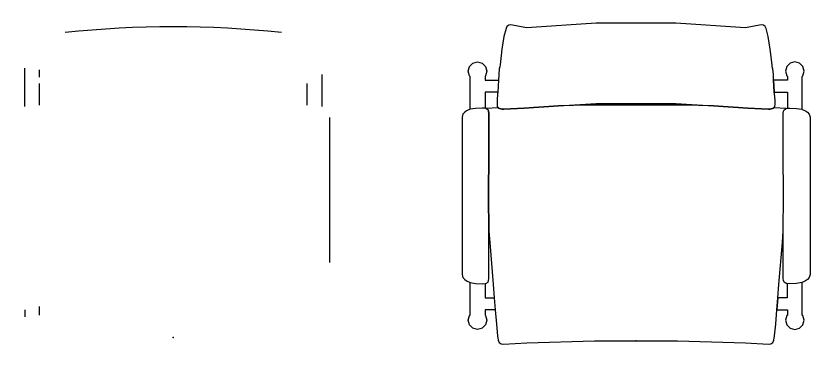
# Model space of a CAD drawing. Header units: millimetres. Extents: x 52750 to 60546, y 22244 to 27516.
# Drawn here: x 52810 to 54491, y 22453 to 23181 of the extents above; entities that cross this region are included whole.
import ezdxf

# ---------------------------------------------------------------- set-up
doc = ezdxf.new("R2010")
doc.units = ezdxf.units.MM

# ---------------------------------------------------------------- blocks, each defined once
blk = doc.blocks.new('Clinicians and patient chairs 21_dwgmodels.com')
at = {"color": 0}
for p, q in [((314.2, -121.7), (314.2, -189.1)), ((282.7, -140.7), (282.7, -186.7)), ((-314.2, -619.3), (-314.2, -634.4))]:
    blk.add_line(p, q, dxfattribs=at)
for points in [[(-199.6, -9.8, 0, 0, 0), (-72.7, 0, 4.75, 4.75, 0)], [(-72.7, 0, 0, 0, 0), (72.7, 0, 4.75, 4.75, 0)], [(199.6, -9.8, 0, 0, 0), (72.7, 0, 4.75, 4.75, 0)], [(-241.9, -33.9, 0, 0, 0), (-238.1, -17.3, 4.75, 4.75, 0)], [(-236.2, -12.4, 0, 0, 0), (-238.1, -17.3, 4.75, 4.75, 0)], [(-232.5, -9.3, 0, 0, 0), (-236.2, -12.4, 4.75, 4.75, 0)], [(-232.5, -9.3, 0, 0, 0), (-228.1, -8.8, 4.75, 4.75, 0)], [(-228.1, -8.8, 0, 0, 0), (-199.6, -9.8, 4.75, 4.75, 0)], [(228.1, -8.8, 0, 0, 0), (199.6, -9.8, 4.75, 4.75, 0)], [(232.5, -9.3, 0, 0, 0), (228.1, -8.8, 4.75, 4.75, 0)], [(232.5, -9.3, 0, 0, 0), (236.2, -12.4, 4.75, 4.75, 0)], [(236.2, -12.4, 0, 0, 0), (238.1, -17.3, 4.75, 4.75, 0)], [(241.9, -33.9, 0, 0, 0), (238.1, -17.3, 4.75, 4.75, 0)], [(-241.9, -33.9, 0, 0, 0), (-241.9, -33.9, 4.75, 4.75, 0)], [(-241.4, -39, 0, 0, 0), (-242, -34, 4.75, 4.75, 0)], [(-237.7, -22.6, 0, 0, 0), (-235.9, -26.4, 4.75, 4.75, 0)], [(-235.9, -26.4, 0, 0, 0), (-233.2, -30.7, 4.75, 4.75, 0)], [(-233.2, -30.7, 0, 0, 0), (-229, -32.8, 4.75, 4.75, 0)], [(-229, -32.8, 0, 0, 0), (-228.8, -32.9, 4.75, 4.75, 0)], [(-72.6, -33.2, 0, 0, 0), (-199.6, -42.9, 4.75, 4.75, 0)], [(-72.6, -33.2, 0, 0, 0), (72.6, -33.2, 4.75, 4.75, 0)], [(199.6, -42.9, 0, 0, 0), (72.6, -33.2, 4.75, 4.75, 0)], [(229, -32.8, 0, 0, 0), (228.8, -32.9, 4.75, 4.75, 0)], [(233.2, -30.7, 0, 0, 0), (229, -32.8, 4.75, 4.75, 0)], [(235.9, -26.4, 0, 0, 0), (233.2, -30.7, 4.75, 4.75, 0)], [(237.7, -22.6, 0, 0, 0), (235.9, -26.4, 4.75, 4.75, 0)], [(242, -34, 0, 0, 0), (241.4, -39, 4.75, 4.75, 0)], [(241.9, -33.9, 0, 0, 0), (241.9, -33.9, 4.75, 4.75, 0)], [(-244.4, -61.3, 0, 0, 0), (-241.3, -39.3, 4.75, 4.75, 0)], [(-241.4, -39, 0, 0, 0), (-238.7, -43.2, 4.75, 4.75, 0)], [(-238.7, -43.2, 0, 0, 0), (-234.5, -46.5, 4.75, 4.75, 0)], [(-234.5, -46.5, 0, 0, 0), (-230.4, -46.2, 4.75, 4.75, 0)], [(-230.4, -46.2, 0, 0, 0), (-199.6, -42.9, 4.75, 4.75, 0)], [(-206.4, -61.1, 0, 0, 0), (-206, -43.6, 4.75, 4.75, 0)], [(230.4, -46.2, 0, 0, 0), (199.6, -42.9, 4.75, 4.75, 0)], [(206.4, -61.1, 0, 0, 0), (206, -43.6, 4.75, 4.75, 0)], [(234.5, -46.5, 0, 0, 0), (230.4, -46.2, 4.75, 4.75, 0)], [(238.7, -43.2, 0, 0, 0), (234.5, -46.5, 4.75, 4.75, 0)], [(241.4, -39, 0, 0, 0), (238.7, -43.2, 4.75, 4.75, 0)], [(244.4, -61.3, 0, 0, 0), (241.3, -39.3, 4.75, 4.75, 0)], [(244.3, -61.1, 0, 0, 0), (241.3, -39.3, 4.75, 4.75, 0)], [(-247.5, -94.4, 0, 0, 0), (-244.4, -61.3, 4.75, 4.75, 0)], [(-244.3, -61.1, 0, 0, 0), (-244.3, -61.1, 4.75, 4.75, 0)], [(-208, -94.5, 0, 0, 0), (-206.4, -61.1, 4.75, 4.75, 0)], [(206.4, -61.1, 0, 0, 0), (208, -94.5, 4.75, 4.75, 0)], [(244.3, -61.1, 0, 0, 0), (244.3, -61.1, 4.75, 4.75, 0)], [(247.5, -94.4, 0, 0, 0), (244.4, -61.3, 4.75, 4.75, 0)], [(-317.9, -107.8, 0, 0, 0), (-315.3, -98, 4.75, 4.75, 0)], [(-315.3, -98, 0, 0, 0), (-308.1, -90.8, 4.75, 4.75, 0)], [(-314.2, -107.9, 0, 0, 0), (-312.1, -100, 4.75, 4.75, 0)], [(-312.1, -100, 0, 0, 0), (-306.3, -94.2, 4.75, 4.75, 0)], [(-308.1, -90.8, 0, 0, 0), (-298.3, -88.2, 4.75, 4.75, 0)], [(-306.3, -94.2, 0, 0, 0), (-298.4, -92.1, 4.75, 4.75, 0)], [(-298.4, -92.1, 0, 0, 0), (-290.6, -94.2, 4.75, 4.75, 0)], [(-298.3, -88.2, 0, 0, 0), (-288.5, -90.8, 4.75, 4.75, 0)], [(-290.6, -94.2, 0, 0, 0), (-284.8, -100, 4.75, 4.75, 0)], [(-288.5, -90.8, 0, 0, 0), (-281.4, -98, 4.75, 4.75, 0)], [(-284.8, -100, 0, 0, 0), (-282.7, -107.9, 4.75, 4.75, 0)], [(-278.7, -107.8, 0, 0, 0), (-281.4, -98, 4.75, 4.75, 0)], [(-250.1, -137, 0, 0, 0), (-247.5, -94.4, 4.75, 4.75, 0)], [(-248.6, -102.6, 0, 0, 0), (-249.5, -114.7, 4.75, 4.75, 0)], [(-247.8, -100.5, 0, 0, 0), (-248.6, -102.6, 4.75, 4.75, 0)], [(-208.6, -137.2, 0, 0, 0), (-208, -94.5, 4.75, 4.75, 0)], [(208, -94.5, 0, 0, 0), (208.6, -137.2, 4.75, 4.75, 0)], [(250.1, -137, 0, 0, 0), (247.5, -94.4, 4.75, 4.75, 0)], [(247.8, -100.5, 0, 0, 0), (248.6, -102.6, 4.75, 4.75, 0)], [(248.6, -102.6, 0, 0, 0), (249.5, -114.7, 4.75, 4.75, 0)], [(278.7, -107.8, 0, 0, 0), (281.4, -98, 4.75, 4.75, 0)], [(281.4, -98, 0, 0, 0), (288.5, -90.8, 4.75, 4.75, 0)], [(284.8, -100, 0, 0, 0), (282.7, -107.9, 4.75, 4.75, 0)], [(290.6, -94.2, 0, 0, 0), (284.8, -100, 4.75, 4.75, 0)], [(288.5, -90.8, 0, 0, 0), (298.3, -88.2, 4.75, 4.75, 0)], [(298.4, -92.1, 0, 0, 0), (290.6, -94.2, 4.75, 4.75, 0)], [(298.3, -88.2, 0, 0, 0), (308.1, -90.8, 4.75, 4.75, 0)], [(306.3, -94.2, 0, 0, 0), (298.4, -92.1, 4.75, 4.75, 0)], [(312.1, -100, 0, 0, 0), (306.3, -94.2, 4.75, 4.75, 0)], [(308.1, -90.8, 0, 0, 0), (315.3, -98, 4.75, 4.75, 0)], [(314.2, -107.9, 0, 0, 0), (312.1, -100, 4.75, 4.75, 0)], [(317.9, -107.8, 0, 0, 0), (315.3, -98, 4.75, 4.75, 0)], [(-315.3, -117.6, 0, 0, 0), (-317.9, -107.8, 4.75, 4.75, 0)], [(-314.2, -118.7, 0, 0, 0), (-315.3, -117.6, 4.75, 4.75, 0)], [(-282.7, -107.9, 0, 0, 0), (-282.7, -111.6, 4.75, 4.75, 0)], [(-281.4, -117.6, 0, 0, 0), (-282.7, -118.9, 4.75, 4.75, 0)], [(-281.4, -117.6, 0, 0, 0), (-278.7, -107.8, 4.75, 4.75, 0)], [(-249.5, -114.7, 0, 0, 0), (-250.2, -135.3, 4.75, 4.75, 0)], [(249.5, -114.7, 0, 0, 0), (250.2, -135.3, 4.75, 4.75, 0)], [(281.4, -117.6, 0, 0, 0), (278.7, -107.8, 4.75, 4.75, 0)], [(282.7, -118.9, 0, 0, 0), (281.4, -117.6, 4.75, 4.75, 0)], [(282.7, -111.6, 0, 0, 0), (282.7, -107.9, 4.75, 4.75, 0)], [(282.7, -111.6, 0, 0, 0), (282.7, -121.7, 4.75, 4.75, 0)], [(314.2, -111.6, 0, 0, 0), (314.2, -107.9, 4.75, 4.75, 0)], [(314.2, -111.6, 0, 0, 0), (314.2, -121.7, 4.75, 4.75, 0)], [(315.3, -117.6, 0, 0, 0), (314.2, -118.7, 4.75, 4.75, 0)], [(315.3, -117.6, 0, 0, 0), (317.9, -107.8, 4.75, 4.75, 0)], [(-288.2, -126.9, 0, 0, 0), (-288.2, -126.9, 4.75, 4.75, 0)], [(-288.2, -126.9, 0, 0, 0), (-249.9, -126.9, 4.75, 4.75, 0)], [(-288.2, -126.9, 0, 0, 0), (-287.7, -128.6, 4.75, 4.75, 0)], [(-287.6, -128.7, 0, 0, 0), (-287.7, -128.6, 4.75, 4.75, 0)], [(-287.6, -128.7, 0, 0, 0), (-284.8, -132.2, 4.75, 4.75, 0)], [(-284.8, -132.2, 0, 0, 0), (-284.6, -133.3, 4.75, 4.75, 0)], [(-284.5, -133.4, 0, 0, 0), (-284.6, -133.3, 4.75, 4.75, 0)], [(-284.5, -133.4, 0, 0, 0), (-283.3, -138.3, 4.75, 4.75, 0)], [(-250.2, -135.3, 0, 0, 0), (-251.1, -152, 4.75, 4.75, 0)], [(249.9, -126.9, 0, 0, 0), (288.2, -126.9, 4.75, 4.75, 0)], [(250.2, -135.3, 0, 0, 0), (251.1, -152, 4.75, 4.75, 0)], [(282.7, -121.7, 0, 0, 0), (282.7, -126.9, 4.75, 4.75, 0)], [(283.3, -138.3, 0, 0, 0), (284.6, -133.3, 4.75, 4.75, 0)], [(284.6, -133.2, 0, 0, 0), (284.8, -132.2, 4.75, 4.75, 0)], [(284.6, -133.3, 0, 0, 0), (284.6, -133.2, 4.75, 4.75, 0)], [(287.7, -128.6, 0, 0, 0), (284.8, -132.2, 4.75, 4.75, 0)], [(288.2, -126.9, 0, 0, 0), (287.7, -128.6, 4.75, 4.75, 0)], [(287.7, -128.6, 0, 0, 0), (287.7, -128.6, 4.75, 4.75, 0)], [(-283.3, -138.3, 0, 0, 0), (-283, -139.7, 4.75, 4.75, 0)], [(-282.9, -139.8, 0, 0, 0), (-283, -139.7, 4.75, 4.75, 0)], [(-282.9, -139.8, 0, 0, 0), (-282.7, -140.7, 4.75, 4.75, 0)], [(-282.7, -140.7, 0, 0, 0), (-282.7, -140.7, 4.75, 4.75, 0)], [(-282.7, -152.5, 0, 0, 0), (-251.3, -152.5, 4.75, 4.75, 0)], [(-250.8, -151.3, 0, 0, 0), (-252.3, -155, 4.75, 4.75, 0)], [(-251, -157.3, 0, 0, 0), (-250.1, -137, 4.75, 4.75, 0)], [(-250.7, -151.2, 0, 0, 0), (-250.8, -151.3, 4.75, 4.75, 0)], [(-208.7, -157.6, 0, 0, 0), (-208.6, -137.2, 4.75, 4.75, 0)], [(208.6, -137.2, 0, 0, 0), (208.7, -157.6, 4.75, 4.75, 0)], [(251, -157.3, 0, 0, 0), (250.1, -137, 4.75, 4.75, 0)], [(250.7, -151.2, 0, 0, 0), (250.8, -151.3, 4.75, 4.75, 0)], [(250.8, -151.3, 0, 0, 0), (252.3, -155, 4.75, 4.75, 0)], [(251.3, -152.5, 0, 0, 0), (282.7, -152.5, 4.75, 4.75, 0)], [(282.7, -140.7, 0, 0, 0), (283, -139.7, 4.75, 4.75, 0)], [(282.7, -140.7, 0, 0, 0), (282.7, -140.7, 4.75, 4.75, 0)], [(283, -139.6, 0, 0, 0), (283.3, -138.3, 4.75, 4.75, 0)], [(283, -139.6, 0, 0, 0), (283, -139.7, 4.75, 4.75, 0)], [(-253, -170.3, 0, 0, 0), (-253.1, -178.1, 4.75, 4.75, 0)], [(-252.9, -170.1, 0, 0, 0), (-253, -177.8, 4.75, 4.75, 0)], [(-252.9, -170.1, 0, 0, 0), (-252.5, -158.4, 4.75, 4.75, 0)], [(-253, -170.3, 0, 0, 0), (-252.5, -158.7, 4.75, 4.75, 0)], [(-252.3, -155.2, 0, 0, 0), (-252.5, -158.7, 4.75, 4.75, 0)], [(-252.3, -155, 0, 0, 0), (-252.5, -158.4, 4.75, 4.75, 0)], [(-252.4, -172.6, 0, 0, 0), (-251, -157.3, 4.75, 4.75, 0)], [(-252.3, -155.2, 0, 0, 0), (-252.3, -155.2, 4.75, 4.75, 0)], [(-208.7, -172.5, 0, 0, 0), (-208.7, -157.6, 4.75, 4.75, 0)], [(-72.6, -168, 0, 0, 0), (-203.1, -177.4, 4.75, 4.75, 0)], [(-93.4, -169.5, 0, 0, 0), (-72.6, -169.6, 4.75, 4.75, 0)], [(-72.6, -168, 0, 0, 0), (0, -168, 4.75, 4.75, 0)], [(-72.6, -169.6, 0, 0, 0), (0, -169.6, 4.75, 4.75, 0)], [(0, -168, 0, 0, 0), (72.6, -168, 4.75, 4.75, 0)], [(72.6, -169.6, 0, 0, 0), (0, -169.6, 4.75, 4.75, 0)], [(72.6, -168, 0, 0, 0), (203.1, -177.4, 4.75, 4.75, 0)], [(93.4, -169.5, 0, 0, 0), (72.6, -169.6, 4.75, 4.75, 0)], [(208.7, -172.5, 0, 0, 0), (208.7, -157.6, 4.75, 4.75, 0)], [(252.4, -172.6, 0, 0, 0), (251, -157.3, 4.75, 4.75, 0)], [(252.5, -158.4, 0, 0, 0), (252.3, -155, 4.75, 4.75, 0)], [(252.3, -155.2, 0, 0, 0), (252.3, -155.2, 4.75, 4.75, 0)], [(252.5, -158.7, 0, 0, 0), (252.3, -155.2, 4.75, 4.75, 0)], [(252.9, -170.1, 0, 0, 0), (252.5, -158.4, 4.75, 4.75, 0)], [(253, -170.3, 0, 0, 0), (252.5, -158.7, 4.75, 4.75, 0)], [(252.9, -170.1, 0, 0, 0), (253, -177.8, 4.75, 4.75, 0)], [(253, -170.3, 0, 0, 0), (253.1, -178.1, 4.75, 4.75, 0)], [(-313.4, -188.7, 0, 0, 0), (-302.1, -186.8, 4.75, 4.75, 0)], [(-302.1, -186.8, 0, 0, 0), (-288, -186.2, 4.75, 4.75, 0)], [(-288, -186.2, 0, 0, 0), (-280, -186.9, 4.75, 4.75, 0)], [(-275.6, -189.7, 0, 0, 0), (-280, -186.9, 4.75, 4.75, 0)], [(-274.2, -187, 0, 0, 0), (-277.4, -188.6, 4.75, 4.75, 0)], [(-274.2, -187, 0, 0, 0), (-250.9, -185.4, 4.75, 4.75, 0)], [(-253.1, -178.1, 0, 0, 0), (-252.9, -178.1, 4.75, 4.75, 0)], [(-252.7, -182.6, 0, 0, 0), (-253.1, -178.1, 4.75, 4.75, 0)], [(-252.9, -177.9, 0, 0, 0), (-253, -177.8, 4.75, 4.75, 0)], [(-252.9, -178.1, 0, 0, 0), (-252.4, -172.6, 4.75, 4.75, 0)], [(-252.7, -182.6, 0, 0, 0), (-250.4, -186.3, 4.75, 4.75, 0)], [(-250.4, -186.3, 0, 0, 0), (-246.7, -188.3, 4.75, 4.75, 0)], [(-242.6, -187.8, 0, 0, 0), (-208.7, -177.8, 4.75, 4.75, 0)], [(-229.7, -184, 0, 0, 0), (-226.3, -183.8, 4.75, 4.75, 0)], [(-228.7, -183.9, 0, 0, 0), (-228.7, -183.7, 4.75, 4.75, 0)], [(-86, -179.8, 0, 0, 0), (-226.3, -183.8, 4.75, 4.75, 0)], [(-209.2, -177.8, 0, 0, 0), (-208.7, -172.5, 4.75, 4.75, 0)], [(-208.7, -177.8, 0, 0, 0), (-209.2, -177.8, 4.75, 4.75, 0)], [(-203.1, -177.4, 0, 0, 0), (-208.7, -177.8, 4.75, 4.75, 0)], [(-86, -179.8, 0, 0, 0), (0, -179.8, 4.75, 4.75, 0)], [(0, -179.8, 0, 0, 0), (86, -179.8, 4.75, 4.75, 0)], [(226.3, -183.8, 0, 0, 0), (86, -179.8, 4.75, 4.75, 0)], [(208.7, -177.8, 0, 0, 0), (203.1, -177.4, 4.75, 4.75, 0)], [(208.7, -177.8, 0, 0, 0), (209.2, -177.8, 4.75, 4.75, 0)], [(242.7, -187.8, 0, 0, 0), (208.7, -177.8, 4.75, 4.75, 0)], [(209.2, -177.8, 0, 0, 0), (208.7, -172.5, 4.75, 4.75, 0)], [(226.3, -183.8, 0, 0, 0), (229.7, -184, 4.75, 4.75, 0)], [(228.7, -183.9, 0, 0, 0), (228.7, -183.7, 4.75, 4.75, 0)], [(250.4, -186.3, 0, 0, 0), (246.7, -188.3, 4.75, 4.75, 0)], [(252.7, -182.6, 0, 0, 0), (250.4, -186.3, 4.75, 4.75, 0)], [(250.9, -185.4, 0, 0, 0), (274.2, -187, 4.75, 4.75, 0)], [(252.9, -178.1, 0, 0, 0), (252.4, -172.6, 4.75, 4.75, 0)], [(252.7, -182.6, 0, 0, 0), (253.1, -178.1, 4.75, 4.75, 0)], [(253, -177.8, 0, 0, 0), (252.9, -177.9, 4.75, 4.75, 0)], [(253.1, -178.1, 0, 0, 0), (252.9, -178.1, 4.75, 4.75, 0)], [(277.4, -188.6, 0, 0, 0), (274.2, -187, 4.75, 4.75, 0)], [(275.6, -189.7, 0, 0, 0), (280, -186.9, 4.75, 4.75, 0)], [(288, -186.2, 0, 0, 0), (280, -186.9, 4.75, 4.75, 0)], [(302.1, -186.8, 0, 0, 0), (288, -186.2, 4.75, 4.75, 0)], [(313.4, -188.7, 0, 0, 0), (302.1, -186.8, 4.75, 4.75, 0)], [(-330.6, -205.7, 0, 0, 0), (-328.9, -199.1, 4.75, 4.75, 0)], [(-328.9, -199.1, 0, 0, 0), (-324.9, -194.8, 4.75, 4.75, 0)], [(-321.2, -192.3, 0, 0, 0), (-324.9, -194.8, 4.75, 4.75, 0)], [(-321.2, -192.3, 0, 0, 0), (-313.4, -188.7, 4.75, 4.75, 0)], [(-275.6, -189.7, 0, 0, 0), (-274.3, -192.7, 4.75, 4.75, 0)], [(-274.3, -192.7, 0, 0, 0), (-273.7, -197.6, 4.75, 4.75, 0)], [(-273.7, -206.3, 0, 0, 0), (-273.7, -197.6, 4.75, 4.75, 0)], [(-246.7, -188.3, 0, 0, 0), (-246.5, -188.3, 4.75, 4.75, 0)], [(-246.5, -188.3, 0, 0, 0), (-242.6, -187.8, 4.75, 4.75, 0)], [(246.5, -188.3, 0, 0, 0), (242.7, -187.8, 4.75, 4.75, 0)], [(246.7, -188.3, 0, 0, 0), (246.5, -188.3, 4.75, 4.75, 0)], [(274.3, -192.7, 0, 0, 0), (273.7, -197.6, 4.75, 4.75, 0)], [(273.7, -206.3, 0, 0, 0), (273.7, -197.6, 4.75, 4.75, 0)], [(275.6, -189.7, 0, 0, 0), (274.3, -192.7, 4.75, 4.75, 0)], [(321.2, -192.3, 0, 0, 0), (313.4, -188.7, 4.75, 4.75, 0)], [(321.2, -192.3, 0, 0, 0), (324.9, -194.8, 4.75, 4.75, 0)], [(328.9, -199.1, 0, 0, 0), (324.9, -194.8, 4.75, 4.75, 0)], [(330.6, -205.7, 0, 0, 0), (328.9, -199.1, 4.75, 4.75, 0)], [(-330.6, -205.7, 0, 0, 0), (-330.7, -206, 4.75, 4.75, 0)], [(-330.7, -537.8, 0, 0, 0), (-330.7, -206, 4.75, 4.75, 0)], [(-273.8, -233.4, 0, 0, 0), (-273.7, -212.9, 4.75, 4.75, 0)], [(-273.7, -212.9, 0, 0, 0), (-273.7, -206.3, 4.75, 4.75, 0)], [(273.7, -212.9, 0, 0, 0), (273.7, -206.3, 4.75, 4.75, 0)], [(273.8, -233.4, 0, 0, 0), (273.7, -212.9, 4.75, 4.75, 0)], [(330.6, -205.7, 0, 0, 0), (330.7, -206, 4.75, 4.75, 0)], [(330.7, -212.8, 0, 0, 0), (330.7, -206, 4.75, 4.75, 0)], [(-273.7, -253.9, 0, 0, 0), (-273.8, -233.4, 4.75, 4.75, 0)], [(273.7, -253.9, 0, 0, 0), (273.8, -233.4, 4.75, 4.75, 0)], [(-273.8, -282.1, 0, 0, 0), (-273.7, -253.9, 4.75, 4.75, 0)], [(273.8, -461.7, 0, 0, 0), (273.7, -253.9, 4.75, 4.75, 0)], [(-273.8, -282.1, 0, 0, 0), (-274.5, -371.9, 4.75, 4.75, 0)], [(-274.3, -349.3, 0, 0, 0), (-273.6, -360.7, 4.75, 4.75, 0)], [(-274.5, -371.9, 0, 0, 0), (-273.7, -546.2, 4.75, 4.75, 0)], [(-273.6, -360.7, 0, 0, 0), (-266.6, -470.3, 4.75, 4.75, 0)], [(108.2, -454.2, 0, 0, 0), (55.6, -457.8, 4.75, 4.75, 0)], [(174.2, -459.5, 0, 0, 0), (108.2, -454.2, 4.75, 4.75, 0)], [(-266.6, -470.3, 0, 0, 0), (-260.2, -559.1, 4.75, 4.75, 0)], [(55.6, -457.8, 0, 0, 0), (19.1, -477.6, 4.75, 4.75, 0)], [(108, -470.3, 0, 0, 0), (59.7, -473.4, 4.75, 4.75, 0)], [(171.8, -475.4, 0, 0, 0), (108, -470.3, 4.75, 4.75, 0)], [(242.4, -476.5, 0, 0, 0), (174.2, -459.5, 4.75, 4.75, 0)], [(273.8, -461.7, 0, 0, 0), (273.7, -489.8, 4.75, 4.75, 0)], [(19.1, -477.6, 0, 0, 0), (-1.1, -505.8, 4.75, 4.75, 0)], [(59.7, -473.4, 0, 0, 0), (28.9, -490.1, 4.75, 4.75, 0)], [(237.7, -491.8, 0, 0, 0), (171.8, -475.4, 4.75, 4.75, 0)], [(302.8, -502.2, 0, 0, 0), (242.4, -476.5, 4.75, 4.75, 0)], [(-10.3, -543.5, 0, 0, 0), (-1.1, -505.8, 4.75, 4.75, 0)], [(28.9, -490.1, 0, 0, 0), (12.3, -513.4, 4.75, 4.75, 0)], [(296.2, -516.8, 0, 0, 0), (237.7, -491.8, 4.75, 4.75, 0)], [(343.6, -526.5, 0, 0, 0), (302.8, -502.2, 4.75, 4.75, 0)], [(4.2, -547.2, 0, 0, 0), (12.3, -513.4, 4.75, 4.75, 0)], [(334.3, -539.3, 0, 0, 0), (296.2, -516.8, 4.75, 4.75, 0)], [(-330.6, -538.1, 0, 0, 0), (-330.7, -537.8, 4.75, 4.75, 0)], [(-330.6, -538.1, 0, 0, 0), (-328.9, -544.7, 4.75, 4.75, 0)], [(351.8, -558.5, 0, 0, 0), (334.3, -539.3, 4.75, 4.75, 0)], [(364.6, -550.5, 0, 0, 0), (343.6, -526.5, 4.75, 4.75, 0)], [(-328.9, -544.7, 0, 0, 0), (-324.9, -549, 4.75, 4.75, 0)], [(-321.2, -551.4, 0, 0, 0), (-324.9, -549, 4.75, 4.75, 0)], [(-321.2, -551.4, 0, 0, 0), (-313.4, -555.1, 4.75, 4.75, 0)], [(-314.2, -554.7, 0, 0, 0), (-314.2, -580.3, 4.75, 4.75, 0)], [(-313.4, -555.1, 0, 0, 0), (-302.1, -557, 4.75, 4.75, 0)], [(-302.1, -557, 0, 0, 0), (-288, -557.6, 4.75, 4.75, 0)], [(-288, -557.6, 0, 0, 0), (-280, -556.9, 4.75, 4.75, 0)], [(-275.6, -554, 0, 0, 0), (-280, -556.9, 4.75, 4.75, 0)], [(-275.6, -554, 0, 0, 0), (-274.3, -551.1, 4.75, 4.75, 0)], [(-274.3, -551.1, 0, 0, 0), (-273.7, -546.2, 4.75, 4.75, 0)], [(-10.3, -543.5, 0, 0, 0), (-13.5, -588.7, 4.75, 4.75, 0)], [(4.2, -547.2, 0, 0, 0), (1.1, -588.7, 4.75, 4.75, 0)], [(296.6, -553.4, 0, 0, 0), (278.9, -558.1, 4.75, 4.75, 0)], [(314.2, -558.1, 0, 0, 0), (296.6, -553.4, 4.75, 4.75, 0)], [(364.6, -550.5, 0, 0, 0), (374.7, -588.7, 4.75, 4.75, 0)], [(-282.7, -557.1, 0, 0, 0), (-282.7, -580.3, 4.75, 4.75, 0)], [(-260.2, -559.1, 0, 0, 0), (-254.3, -643, 4.75, 4.75, 0)], [(266, -571, 0, 0, 0), (261.3, -588.7, 4.75, 4.75, 0)], [(278.9, -558.1, 0, 0, 0), (266, -571, 4.75, 4.75, 0)], [(282.3, -564, 0, 0, 0), (271.9, -574.4, 4.75, 4.75, 0)], [(296.6, -560.2, 0, 0, 0), (282.3, -564, 4.75, 4.75, 0)], [(310.8, -564, 0, 0, 0), (296.6, -560.2, 4.75, 4.75, 0)], [(321.3, -574.4, 0, 0, 0), (310.8, -564, 4.75, 4.75, 0)], [(327.2, -571, 0, 0, 0), (314.2, -558.1, 4.75, 4.75, 0)], [(327.2, -571, 0, 0, 0), (331.9, -588.7, 4.75, 4.75, 0)], [(351.8, -558.5, 0, 0, 0), (360.6, -588.7, 4.75, 4.75, 0)], [(-314.2, -601.7, 0, 0, 0), (-314.2, -580.3, 4.75, 4.75, 0)], [(-282.7, -597.8, 0, 0, 0), (-282.7, -580.3, 4.75, 4.75, 0)], [(-282.7, -586.8, 0, 0, 0), (-258.3, -586.8, 4.75, 4.75, 0)], [(-10.3, -633.9, 0, 0, 0), (-13.5, -588.7, 4.75, 4.75, 0)], [(4.2, -630.2, 0, 0, 0), (1.1, -588.7, 4.75, 4.75, 0)], [(266, -606.3, 0, 0, 0), (261.3, -588.7, 4.75, 4.75, 0)], [(271.9, -574.4, 0, 0, 0), (268.1, -588.7, 4.75, 4.75, 0)], [(271.9, -602.9, 0, 0, 0), (268.1, -588.7, 4.75, 4.75, 0)], [(321.3, -574.4, 0, 0, 0), (325.1, -588.7, 4.75, 4.75, 0)], [(325.1, -588.7, 0, 0, 0), (321.3, -602.9, 4.75, 4.75, 0)], [(331.9, -588.7, 0, 0, 0), (327.2, -606.3, 4.75, 4.75, 0)], [(360.6, -588.7, 0, 0, 0), (351.8, -618.9, 4.75, 4.75, 0)], [(374.7, -588.7, 0, 0, 0), (364.6, -626.9, 4.75, 4.75, 0)], [(-314.2, -601.7, 0, 0, 0), (-314.2, -619.3, 4.75, 4.75, 0)], [(-288.3, -610.6, 0, 0, 0), (-285.6, -607.1, 4.75, 4.75, 0)], [(-285.6, -607.1, 0, 0, 0), (-284.8, -606.1, 4.75, 4.75, 0)], [(-284.8, -606.1, 0, 0, 0), (-284.8, -606, 4.75, 4.75, 0)], [(-283.2, -599.7, 0, 0, 0), (-284.8, -606, 4.75, 4.75, 0)], [(-283.1, -599.2, 0, 0, 0), (-283.2, -599.6, 4.75, 4.75, 0)], [(-283.2, -599.7, 0, 0, 0), (-283.2, -599.6, 4.75, 4.75, 0)], [(-282.7, -597.8, 0, 0, 0), (-283.1, -599.2, 4.75, 4.75, 0)], [(278.9, -619.3, 0, 0, 0), (266, -606.3, 4.75, 4.75, 0)], [(282.3, -613.4, 0, 0, 0), (271.9, -602.9, 4.75, 4.75, 0)], [(321.3, -602.9, 0, 0, 0), (310.8, -613.4, 4.75, 4.75, 0)], [(327.2, -606.3, 0, 0, 0), (314.2, -619.3, 4.75, 4.75, 0)], [(-315.3, -624.7, 0, 0, 0), (-314.2, -623.5, 4.75, 4.75, 0)], [(-288.8, -612.4, 0, 0, 0), (-288.8, -612.4, 4.75, 4.75, 0)], [(-288.8, -612.4, 0, 0, 0), (-256.5, -612.4, 4.75, 4.75, 0)], [(-288.8, -612.4, 0, 0, 0), (-288.4, -610.7, 4.75, 4.75, 0)], [(-288.3, -610.6, 0, 0, 0), (-288.4, -610.7, 4.75, 4.75, 0)], [(-282.7, -623.3, 0, 0, 0), (-281.4, -624.7, 4.75, 4.75, 0)], [(278.9, -619.3, 0, 0, 0), (296.6, -624, 4.75, 4.75, 0)], [(282.3, -613.4, 0, 0, 0), (296.6, -617.2, 4.75, 4.75, 0)], [(310.8, -613.4, 0, 0, 0), (296.6, -617.2, 4.75, 4.75, 0)], [(314.2, -619.3, 0, 0, 0), (296.6, -624, 4.75, 4.75, 0)], [(351.8, -618.9, 0, 0, 0), (334.3, -638.1, 4.75, 4.75, 0)], [(-317.9, -634.5, 0, 0, 0), (-315.3, -624.7, 4.75, 4.75, 0)], [(-315.3, -644.3, 0, 0, 0), (-317.9, -634.5, 4.75, 4.75, 0)], [(-314.2, -634.4, 0, 0, 0), (-312.1, -642.3, 4.75, 4.75, 0)], [(-284.8, -642.3, 0, 0, 0), (-282.7, -634.4, 4.75, 4.75, 0)], [(-282.7, -630.7, 0, 0, 0), (-282.7, -634.4, 4.75, 4.75, 0)], [(-278.7, -634.5, 0, 0, 0), (-281.4, -624.7, 4.75, 4.75, 0)], [(-281.4, -644.3, 0, 0, 0), (-278.7, -634.5, 4.75, 4.75, 0)], [(-10.3, -633.9, 0, 0, 0), (-1.1, -671.6, 4.75, 4.75, 0)], [(4.2, -630.2, 0, 0, 0), (12.3, -664, 4.75, 4.75, 0)], [(334.3, -638.1, 0, 0, 0), (296.2, -660.6, 4.75, 4.75, 0)], [(364.6, -626.9, 0, 0, 0), (343.6, -650.9, 4.75, 4.75, 0)], [(-308.1, -651.4, 0, 0, 0), (-315.3, -644.3, 4.75, 4.75, 0)], [(-312.1, -642.3, 0, 0, 0), (-306.3, -648, 4.75, 4.75, 0)], [(-298.3, -654.1, 0, 0, 0), (-308.1, -651.4, 4.75, 4.75, 0)], [(-306.3, -648, 0, 0, 0), (-298.4, -650.1, 4.75, 4.75, 0)], [(-298.4, -650.1, 0, 0, 0), (-290.6, -648, 4.75, 4.75, 0)], [(-288.5, -651.4, 0, 0, 0), (-298.3, -654.1, 4.75, 4.75, 0)], [(-290.6, -648, 0, 0, 0), (-284.8, -642.3, 4.75, 4.75, 0)], [(-281.4, -644.3, 0, 0, 0), (-288.5, -651.4, 4.75, 4.75, 0)], [(-254.3, -643, 0, 0, 0), (-252.2, -667.2, 4.75, 4.75, 0)], [(343.6, -650.9, 0, 0, 0), (302.8, -675.1, 4.75, 4.75, 0)], [(-252.2, -667.2, 0, 0, 0), (-251.2, -676.3, 4.75, 4.75, 0)], [(-1.1, -671.6, 0, 0, 0), (19.1, -699.8, 4.75, 4.75, 0)], [(12.3, -664, 0, 0, 0), (28.9, -687.3, 4.75, 4.75, 0)], [(296.2, -660.6, 0, 0, 0), (237.7, -685.5, 4.75, 4.75, 0)], [(-249.3, -681.2, 0, 0, 0), (-251.2, -676.3, 4.75, 4.75, 0)], [(-245.6, -684.3, 0, 0, 0), (-249.3, -681.2, 4.75, 4.75, 0)], [(-241.4, -684.9, 0, 0, 0), (-245.6, -684.3, 4.75, 4.75, 0)], [(-241.4, -684.9, 0, 0, 0), (-199, -681.9, 4.75, 4.75, 0)], [(-199, -681.9, 0, 0, 0), (-75.6, -678, 4.75, 4.75, 0)], [(-75.6, -678, 0, 0, 0), (0, -678, 4.75, 4.75, 0)], [(0, -678, 0, 0, 0), (3.5, -678, 4.75, 4.75, 0)], [(59.7, -704, 0, 0, 0), (28.9, -687.3, 4.75, 4.75, 0)], [(237.7, -685.5, 0, 0, 0), (171.8, -701.9, 4.75, 4.75, 0)], [(302.8, -675.1, 0, 0, 0), (242.4, -700.9, 4.75, 4.75, 0)], [(55.6, -719.6, 0, 0, 0), (19.1, -699.8, 4.75, 4.75, 0)], [(108, -707.1, 0, 0, 0), (59.7, -704, 4.75, 4.75, 0)], [(171.8, -701.9, 0, 0, 0), (108, -707.1, 4.75, 4.75, 0)], [(242.4, -700.9, 0, 0, 0), (174.2, -717.9, 4.75, 4.75, 0)], [(108.2, -723.2, 0, 0, 0), (55.6, -719.6, 4.75, 4.75, 0)], [(174.2, -717.9, 0, 0, 0), (108.2, -723.2, 4.75, 4.75, 0)]]:
    blk.add_lwpolyline(points, format="xyseb", dxfattribs=at)
for points in [[(-314.2, -189.1), (-314.2, -107.9)], [(-282.7, -126.9), (-282.7, -111.6)], [(-282.7, -186.7), (-282.7, -140.7)], [(330.7, -212.8), (330.7, -518.8)], [(-282.7, -630.7), (-282.7, -612.4)]]:
    blk.add_lwpolyline(points, dxfattribs=at)
blk.add_arc((0, -2169.4), 2148.7, 83.8874, 96.1125, dxfattribs=at)
blk.add_point((0, -678), dxfattribs=at)
blk = doc.blocks.new('Clinicians and patient chairs 22_dwgmodels.com')
at = {"color": 0}
for points in [[(84.3, -169.7), (164, -175), (236.6, -179.5), (280, -181.5), (283.6, -181.9), (283.9, -181.9), (291, -180), (291.8, -178.9), (293.7, -176.2), (294.2, -171.6), (294.1, -163.8), (293.3, -148.8), (292.5, -147), (292.4, -146.1), (291.1, -120.6), (290.6, -108.3), (289.6, -96.2), (288, -92.4), (287.7, -88), (284.1, -54.8), (279.7, -27.8), (275.2, -11.2), (273.3, -6.9), (269.5, -4.2), (264.9, -3.7), (231.8, -9.8), (84.4, 0), (-84.4, 0), (-231.8, -9.8), (-264.9, -3.7), (-269.5, -4.2), (-273.3, -6.9), (-275.2, -11.2), (-279.7, -27.8), (-284.1, -54.8), (-287.7, -88), (-288, -92.4), (-289.6, -96.2), (-290.6, -108.3), (-291.1, -120.6), (-292.4, -146.1), (-292.5, -147), (-293.3, -148.8), (-294.1, -163.8), (-294.2, -171.6), (-293.7, -176.2), (-291.8, -178.9), (-291, -180), (-283.9, -181.9), (-283.6, -181.9), (-280, -181.5), (-236.6, -179.5), (-164, -175), (-84.3, -169.7)], [(-351.2, -182.1), (-351.2, -134.3), (-351.2, -112.5), (-352.4, -111.3), (-355.1, -101.5), (-352.4, -91.7), (-345.3, -84.5), (-335.5, -81.9), (-325.7, -84.5), (-318.5, -91.7), (-315.9, -101.5), (-318.5, -111.3), (-319.7, -112.5), (-319.7, -120.6), (-291.1, -120.6), (-292.4, -146.1), (-319.7, -146.1), (-319.7, -180), (-325.7, -179.5), (-339.7, -180.1), (-351.1, -182)], [(351.8, -182.3), (351.8, -134.3), (351.8, -112.5), (353, -111.3), (355.6, -101.5), (353, -91.7), (345.8, -84.5), (336, -81.9), (326.2, -84.5), (319, -91.7), (316.4, -101.5), (319, -111.3), (320.3, -112.5), (320.3, -120.6), (291.1, -120.6), (292.4, -146.1), (320.2, -146.1), (320.3, -180), (325.7, -179.5), (339.7, -180.1), (351.1, -182)], [(-317.7, -180.2), (-319.7, -180), (-325.7, -179.5), (-339.7, -180.1), (-351.1, -182), (-351.2, -182.1), (-358.9, -185.6), (-362.6, -188.1), (-366.6, -192.4), (-368.3, -199), (-368.3, -205.9), (-368.3, -226.6), (-368.3, -247.4), (-368.2, -275.6), (-368.3, -365.2), (-368.2, -454.8), (-368.3, -483), (-368.3, -503.8), (-368.3, -524.5), (-368.3, -531.4), (-366.6, -538), (-362.6, -542.3), (-358.9, -544.8), (-351.2, -548.3), (-351.1, -548.4), (-339.7, -550.3), (-325.7, -550.9), (-319.7, -550.4), (-317.7, -550.2), (-313.3, -547.4), (-312, -544.4), (-311.4, -539.6), (-311.4, -530.7), (-311.4, -524), (-311.5, -503.8), (-311.4, -483.2), (-311.4, -455), (-311.6, -440.1), (-312.2, -365.2), (-311.4, -275.4), (-311.4, -247.2), (-311.5, -226.6), (-311.4, -206.4), (-311.4, -199.7), (-311.4, -190.8), (-312, -186), (-313.3, -183)], [(87.9, -671.6), (231.3, -675.6), (280.5, -678.6), (285.5, -678), (289.7, -674.9), (291.9, -670), (293.1, -660.8), (295.6, -636.7), (298.1, -606), (300.2, -580.5), (302.5, -552.7), (309.8, -463.9), (311.6, -440.1), (312.2, -365.2), (311.4, -275.4), (311.4, -247.3), (311.5, -226.6), (311.4, -206.4), (311.4, -199.7), (311.4, -190.8), (312, -186), (313.3, -183), (317.6, -180.3), (291.8, -178.9), (291, -180), (283.9, -181.9), (283.6, -181.9), (279.8, -181.5), (236.6, -179.5), (164, -175), (99.9, -173.5), (-99.9, -173.5), (-164, -175), (-236.6, -179.5), (-279.8, -181.5), (-283.6, -181.9), (-283.9, -181.9), (-291, -180), (-291.8, -178.9), (-317.6, -180.3), (-313.3, -183), (-312, -186), (-311.4, -190.8), (-311.4, -199.7), (-311.4, -206.4), (-311.5, -226.6), (-311.4, -247.3), (-311.4, -275.4), (-312.2, -365.2), (-311.6, -440.1), (-309.8, -463.9), (-302.5, -552.7), (-300.2, -580.5), (-298.1, -606), (-295.6, -636.7), (-293.1, -660.8), (-291.9, -670), (-289.7, -674.9), (-285.5, -678), (-280.5, -678.6), (-231.3, -675.6), (-87.9, -671.6)], [(317.7, -180.2), (320.3, -180), (325.7, -179.5), (339.7, -180.1), (351.1, -182), (351.8, -182.3), (358.9, -185.6), (362.6, -188.1), (366.6, -192.4), (368.3, -199), (368.3, -205.9), (368.3, -226.6), (368.3, -247.4), (368.2, -275.6), (368.3, -365.2), (368.2, -454.8), (368.3, -483), (368.3, -503.8), (368.3, -524.5), (368.3, -531.4), (366.6, -538), (362.6, -542.3), (358.9, -544.8), (351.8, -548.1), (351.1, -548.4), (339.7, -550.3), (325.7, -550.9), (319.7, -550.4), (317.7, -550.2), (313.3, -547.4), (312, -544.4), (311.4, -539.6), (311.4, -530.7), (311.4, -524), (311.5, -503.8), (311.4, -483.2), (311.4, -455), (311.6, -440.1), (312.2, -365.2), (311.4, -275.4), (311.4, -247.2), (311.5, -226.6), (311.4, -206.4), (311.4, -199.7), (311.4, -190.8), (312, -186), (313.3, -183)], [(-319.7, -580.5), (-300.2, -580.5), (-298.1, -606), (-319.7, -606), (-319.7, -617.1), (-318.5, -618.3), (-315.9, -628.1), (-318.5, -637.9), (-325.7, -645.1), (-335.5, -647.7), (-345.3, -645.1), (-352.5, -637.9), (-355.1, -628.1), (-352.5, -618.3), (-351.2, -617.1), (-351.2, -595.3), (-351.2, -548.3), (-351.1, -548.4), (-339.7, -550.3), (-325.7, -550.9), (-319.7, -550.4)], [(319.7, -580.5), (300.2, -580.5), (298.1, -606), (320.2, -606), (320.3, -617.1), (319, -618.3), (316.4, -628.1), (319, -637.9), (326.2, -645.1), (336, -647.7), (345.8, -645.1), (353, -637.9), (355.6, -628.1), (353, -618.3), (351.8, -617.1), (351.8, -595.3), (351.8, -548.1), (351.1, -548.4), (339.7, -550.3), (325.7, -550.9), (319.7, -550.4)]]:
    blk.add_lwpolyline(points, close=True, dxfattribs=at)
blk.add_point((0, -671.6), dxfattribs=at)

msp = doc.modelspace()

# ---------------------------------------------------------------- block references
at = {"color": 0}
for name, p in [('Clinicians and patient chairs 21_dwgmodels.com', (53143.5, 23178.8)), ('Clinicians and patient chairs 22_dwgmodels.com', (54123, 23165.7))]:
    msp.add_blockref(name, p, dxfattribs=at)

doc.saveas('drawing.dxf')
